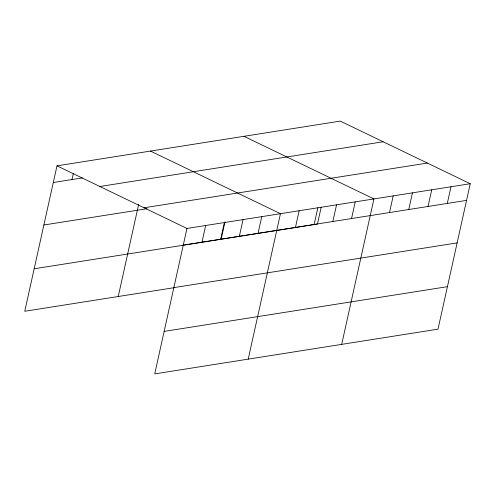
<?xml version="1.0" encoding="UTF-8"?>
<svg xmlns="http://www.w3.org/2000/svg" width="495" height="495" viewBox="0 0 495 495"><rect width="100%" height="100%" fill="white"/><g stroke="black" fill="none" stroke-linecap="round" stroke-linejoin="round"><path stroke-width="0.74" d="M470.25 183.725L186.968 228.455L154.725 373.898L438.007 329.163L470.25 183.725L340.275 121.102L56.993 165.837L24.75 311.275L174.32 287.657M71.998 179.549L73.279 173.751M118.231 296.517L138.662 204.373M201.972 242.173L205.666 225.503M220.665 239.215L224.365 222.552M221.135 239.258L224.984 221.896M239.363 236.263L243.057 219.601M258.062 233.312L261.756 216.649M248.212 359.135L280.455 213.692L150.474 151.074M295.453 227.409L299.147 210.74M314.152 224.458L317.846 207.789M321.131 207.442L317.45 224.049L34.174 268.779M332.844 221.506L336.544 204.837M351.543 218.549L355.237 201.886M341.692 344.371L373.935 198.934L243.961 136.311M389.503 212.559L393.197 195.89M408.765 209.515L412.459 192.846M428.026 206.471L431.727 189.808M447.294 203.433L450.988 186.763M53.299 182.5L82.467 177.897M99.885 186.497L383.167 141.768M144.076 207.789L427.358 163.059M43.876 224.996L147.083 208.698M183.274 245.124L466.556 200.388M173.856 287.62L457.132 242.884M164.148 331.403L447.43 286.667M56.993 165.837L186.968 228.455"/></g></svg>
